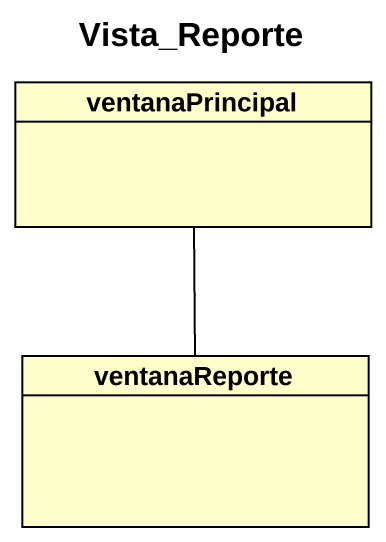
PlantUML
@startuml
title Vista_Reporte
hide circle
hide empty members
class ventanaPrincipal
class ventanaReporte
ventanaPrincipal -- ventanaReporte
@enduml
